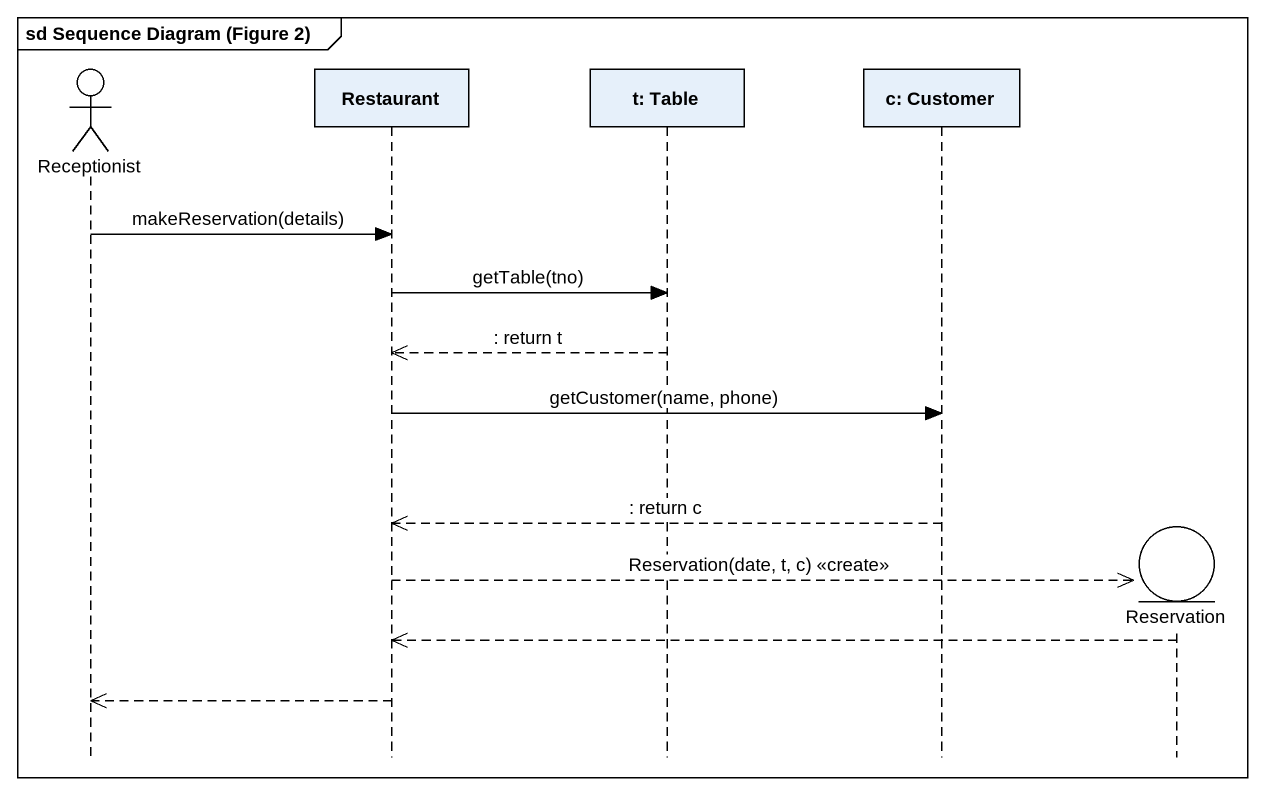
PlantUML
@startuml
mainframe sd Sequence Diagram (Figure 2)
hide footbox
actor Receptionist
participant Restaurant
participant "t: Table" as t_Table
participant "c: Customer" as c_Customer
entity Reservation

Receptionist -> Restaurant : makeReservation(details)
Restaurant -> t_Table : getTable(tno)
t_Table -->> Restaurant : : return t
Restaurant -> c_Customer : getCustomer(name, phone)
c_Customer -->> Restaurant : : return c
Restaurant -->> Reservation ** : Reservation(date, t, c) <<create>>
Reservation -->> Restaurant
Restaurant -->> Receptionist
@enduml
